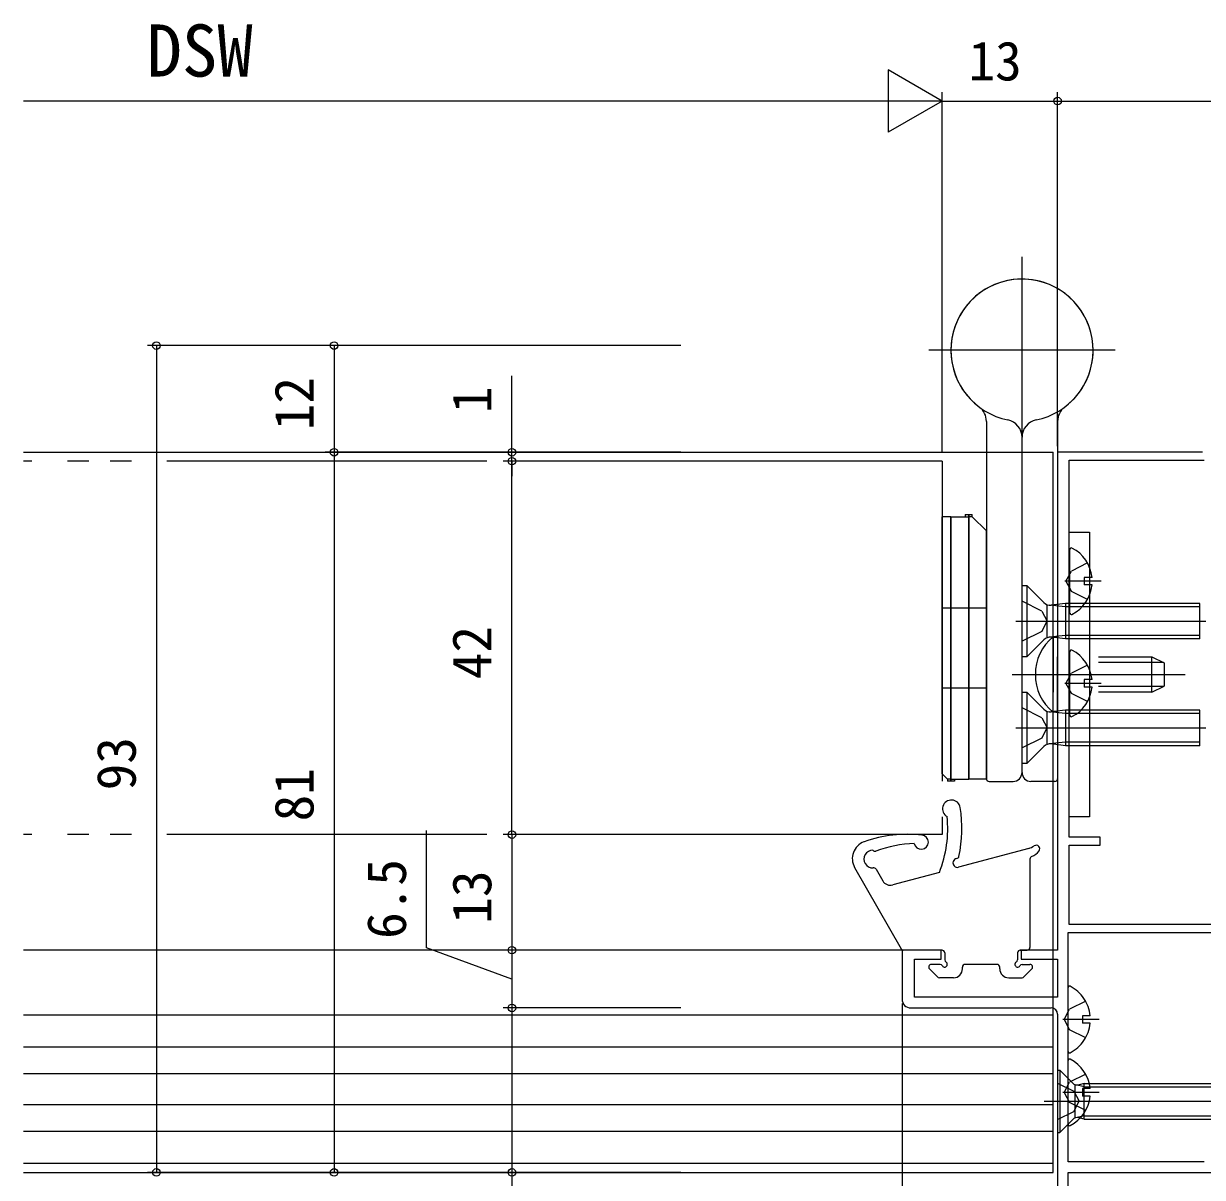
# Model space of a CAD drawing. Units: millimetres, scale not verified. Extents: x -693 to 693, y -1120 to 1122.
# Drawn here: x 308.9 to 441.6, y 607.8 to 737.6 of the extents above; entities that cross this region are included whole.
import ezdxf
from ezdxf.enums import TextEntityAlignment as Align

# ---------------------------------------------------------------- set-up
doc = ezdxf.new("R2010")
doc.units = ezdxf.units.MM
doc.header["$LTSCALE"] = 4
for name, pattern in [('CHAIN2', [12, 9, -1, 1, -1]), ('DASHED3', [4, 3, -1]), ('DOUBLE_CHAIN2', [12.8, 9, -1, 0.6, -0.6, 0.6, -1])]:
    doc.linetypes.add(name, pattern=pattern)
for name, color, linetype, lineweight in [('0-4_YKK_12', 2, 'Continuous', 9), ('0-5_YKK_13', 4, 'Continuous', 9), ('0-6_YKK_D', 6, 'Continuous', 9), ('0-7_YSS_K', 7, 'Continuous', 9)]:
    doc.layers.add(name, color=color, linetype=linetype, lineweight=lineweight)
doc.styles.add('ＭＳ ゴシック', font='')
doc.styles.get('ＭＳ ゴシック').set_extended_font_data('MS Gothic')

msp = doc.modelspace()

# ---------------------------------------------------------------- linework, layer by layer
at = {"layer": '0-4_YKK_12', "linetype": 'CHAIN2'}
for p, q in [((421.256, 690.313), (421.256, 711.313)), ((431.756, 700.813), (410.756, 700.813))]:
    msp.add_line(p, q, dxfattribs=at)
at = {"layer": '0-4_YKK_12'}
for p, q in [((308.92, 689.332), (424.756, 689.332)), ((424.756, 608.332), (424.756, 689.332)), ((412.261, 633.332), (308.92, 633.332)), ((424.756, 633.332), (421.052, 633.332)), ((424.756, 626.032), (308.92, 626.032)), ((424.756, 622.432), (308.92, 622.432)), ((424.756, 619.432), (308.92, 619.432)), ((424.756, 615.932), (308.92, 615.932)), ((424.756, 612.932), (308.92, 612.932)), ((424.756, 609.332), (308.92, 609.332)), ((308.92, 608.332), (424.756, 608.332))]:
    msp.add_line(p, q, dxfattribs=at)
at = {"layer": '0-5_YKK_13'}
for p, q in [((417.256, 692.813), (417.256, 652.613)), ((425.256, 692.813), (425.256, 652.613)), ((421.256, 653.313), (421.256, 691.015)), ((421.256, 653.313), (421.256, 691.015)), ((413.256, 682.083), (412.256, 682.083)), ((412.256, 653.183), (412.256, 682.083)), ((413.256, 682.083), (415.256, 682.083)), ((414.856, 682.333), (414.856, 682.083)), ((414.856, 682.333), (415.656, 682.333)), ((415.656, 682.083), (415.256, 682.083)), ((415.656, 682.083), (415.656, 682.333)), ((415.656, 682.083), (417.256, 680.483)), ((417.256, 652.583), (417.256, 680.483)), ((426.656, 671.237), (426.656, 678.428)), ((428.256, 675.257), (428.256, 674.407)), ((429.135, 675.257), (428.256, 675.257)), ((423.713, 672.426), (421.806, 674.332)), ((429.135, 674.407), (428.256, 674.407)), ((412.256, 671.833), (417.256, 671.833)), ((424.056, 672.201), (424.056, 668.463)), ((426.156, 671.932), (424.309, 672.139)), ((426.156, 672.332), (424.539, 672.14)), ((426.156, 672.332), (426.156, 668.332)), ((441.256, 672.332), (426.156, 672.332)), ((441.256, 671.932), (426.156, 671.932)), ((441.256, 668.332), (441.256, 672.332)), ((426.156, 668.732), (424.309, 668.526)), ((426.156, 668.332), (424.539, 668.525)), ((424.748, 668.582), (424.748, 662.332)), ((425.256, 668.582), (424.748, 668.582)), ((425.256, 668.582), (425.256, 662.332)), ((441.256, 668.732), (426.156, 668.732)), ((423.713, 668.239), (421.806, 666.332)), ((441.256, 668.332), (426.156, 668.332)), ((424.748, 660.082), (424.748, 666.332)), ((425.256, 660.082), (425.256, 666.332)), ((426.656, 659.737), (426.656, 666.928)), ((429.856, 666.332), (435.856, 666.332)), ((435.856, 662.332), (435.856, 666.332)), ((435.856, 666.332), (437.256, 665.632)), ((428.622, 665.382), (426.807, 664.477)), ((437.165, 665.678), (429.856, 665.678)), ((437.256, 665.632), (437.256, 663.032)), ((426.198, 663.332), (426.807, 664.477)), ((426.198, 663.332), (426.807, 662.187)), ((428.256, 663.757), (428.256, 662.907)), ((429.135, 663.757), (428.256, 663.757)), ((412.256, 662.833), (417.256, 662.833)), ((423.713, 660.426), (421.806, 662.332)), ((428.622, 661.282), (426.807, 662.187)), ((429.135, 662.907), (428.256, 662.907)), ((437.165, 662.987), (429.856, 662.987)), ((435.856, 662.332), (429.856, 662.332)), ((435.856, 662.332), (437.256, 663.032)), ((424.056, 660.201), (424.056, 656.463)), ((426.156, 659.932), (424.309, 660.139)), ((426.156, 660.332), (424.539, 660.14)), ((425.256, 660.082), (424.748, 660.082)), ((426.156, 660.332), (426.156, 656.332)), ((441.256, 660.332), (426.156, 660.332)), ((441.256, 659.932), (426.156, 659.932)), ((441.256, 656.332), (441.256, 660.332)), ((426.156, 656.732), (424.309, 656.526)), ((441.256, 656.732), (426.156, 656.732)), ((423.713, 656.239), (421.806, 654.332)), ((426.156, 656.332), (424.539, 656.525)), ((441.256, 656.332), (426.156, 656.332)), ((412.856, 652.583), (412.256, 653.183)), ((413.256, 652.583), (412.856, 652.583)), ((412.856, 652.583), (412.856, 652.333)), ((413.256, 652.583), (415.256, 652.583)), ((413.656, 652.583), (413.656, 652.333)), ((417.256, 652.583), (415.256, 652.583)), ((413.656, 652.333), (412.856, 652.333)), ((417.556, 652.313), (420.256, 652.313)), ((424.956, 652.313), (422.256, 652.313)), ((422.02, 644.781), (414.12, 642.657)), ((422.156, 643.573), (422.156, 633.632)), ((402.424, 642.639), (407.67, 633.483)), ((404.847, 642.435), (405.591, 641.135)), ((411.957, 642.075), (406.719, 640.667)), ((412.252, 633.332), (407.93, 633.332)), ((412.556, 633.032), (412.556, 632.252)), ((420.756, 633.032), (420.756, 632.254)), ((421.061, 633.332), (421.856, 633.332)), ((412.037, 631.732), (411.056, 631.732)), ((414.556, 631.232), (414.556, 631.432)), ((418.456, 631.732), (414.856, 631.732)), ((418.756, 631.232), (418.756, 631.432)), ((421.276, 631.732), (422.156, 631.732)), ((411.744, 630.32), (410.844, 631.22)), ((413.556, 630.232), (411.957, 630.232)), ((419.756, 630.232), (421.256, 630.232)), ((421.469, 630.32), (422.369, 631.22)), ((426.456, 613.737), (426.456, 620.928)), ((425.256, 619.832), (425.256, 612.832)), ((425.256, 619.832), (425.506, 619.832)), ((425.506, 619.832), (426.936, 618.403)), ((425.506, 619.832), (425.506, 612.832)), ((427.256, 614.458), (427.256, 618.207)), ((428.256, 617.953), (427.307, 618.192)), ((428.256, 618.332), (453.856, 618.332)), ((428.056, 617.757), (428.056, 616.907)), ((428.935, 617.757), (428.056, 617.757)), ((428.935, 616.907), (428.056, 616.907)), ((428.256, 617.953), (454.614, 617.953)), ((428.256, 614.711), (427.307, 614.472)), ((428.256, 614.332), (427.696, 614.472)), ((428.256, 614.711), (454.614, 614.711)), ((428.256, 614.332), (453.856, 614.332))]:
    msp.add_line(p, q, dxfattribs=at)
at = {"layer": '0-5_YKK_13', "linetype": 'DOUBLE_CHAIN2'}
for p, q in [((412.257, 688.332), (308.92, 688.332)), ((412.257, 688.332), (412.257, 646.332)), ((412.257, 646.332), (308.92, 646.332)), ((426.456, 621.937), (426.456, 629.128)), ((426.456, 621.937), (426.456, 629.128)), ((428.422, 627.582), (426.607, 626.677)), ((428.422, 627.582), (426.607, 626.677)), ((425.998, 625.532), (426.607, 626.677)), ((425.998, 625.532), (426.607, 626.677)), ((429.956, 625.532), (425.869, 625.532)), ((429.956, 625.532), (425.869, 625.532)), ((425.998, 625.532), (426.607, 624.387)), ((425.998, 625.532), (426.607, 624.387)), ((428.056, 625.957), (428.056, 625.107)), ((428.935, 625.957), (428.056, 625.957)), ((428.056, 625.957), (428.056, 625.107)), ((428.935, 625.957), (428.056, 625.957)), ((428.935, 625.107), (428.056, 625.107)), ((428.935, 625.107), (428.056, 625.107)), ((428.422, 623.482), (426.607, 624.387)), ((428.422, 623.482), (426.607, 624.387))]:
    msp.add_line(p, q, dxfattribs=at)
at = {"layer": '0-5_YKK_13', "linetype": 'DASHED3'}
for p, q in [((428.622, 676.882), (426.807, 675.977)), ((426.198, 674.832), (426.807, 675.977)), ((426.198, 674.832), (426.807, 673.687)), ((423.473, 671.477), (421.256, 672.582)), ((428.622, 672.782), (426.807, 673.687)), ((423.473, 671.477), (424.082, 670.332)), ((423.473, 669.187), (424.082, 670.332)), ((423.473, 669.187), (421.256, 668.082)), ((423.473, 659.477), (421.256, 660.582)), ((423.473, 659.477), (424.082, 658.332)), ((423.473, 657.187), (424.082, 658.332)), ((423.473, 657.187), (421.256, 656.082)), ((425.998, 617.332), (426.607, 618.477)), ((428.422, 619.382), (426.607, 618.477)), ((425.998, 617.332), (426.607, 616.187)), ((428.422, 615.282), (426.607, 616.187)), ((427.072, 615.187), (427.68, 616.332)), ((425.256, 614.282), (427.072, 615.187))]:
    msp.add_line(p, q, dxfattribs=at)
at = {"layer": '0-5_YKK_13', "linetype": 'CHAIN2'}
for p, q in [((430.156, 674.832), (426.069, 674.832)), ((420.559, 670.332), (441.938, 670.332)), ((420.156, 664.332), (439.629, 664.332)), ((430.156, 663.332), (426.069, 663.332)), ((420.559, 658.332), (441.938, 658.332)), ((429.956, 617.332), (425.869, 617.332)), ((423.756, 616.332), (455.744, 616.332))]:
    msp.add_line(p, q, dxfattribs=at)
at = {"layer": '0-5_YKK_13'}
for points in [[(413.256, 682.083), (413.256, 652.333), (413.256, 682.083)], [(415.256, 652.583), (415.256, 682.333), (415.256, 652.583)], [(428.256, 614.332), (428.256, 618.332), (427.696, 618.192)], [(425.256, 612.832), (425.506, 612.832), (426.936, 614.262)]]:
    msp.add_lwpolyline(points, dxfattribs=at)
for points in [[(428.856, 680.332), (428.856, 648.332), (426.556, 648.332), (426.556, 680.332)], [(421.256, 666.332), (421.256, 674.332), (421.806, 674.332), (421.806, 666.332)], [(421.256, 654.332), (421.256, 662.332), (421.806, 662.332), (421.806, 654.332)]]:
    msp.add_lwpolyline(points, close=True, dxfattribs=at)
at = {"layer": '0-5_YKK_13', "linetype": 'DASHED3'}
msp.add_lwpolyline([(425.256, 618.382), (427.072, 617.477), (427.68, 616.332)], dxfattribs=at)
at = {"layer": '0-5_YKK_13'}
for centre, radius, start, end in [((421.256, 700.813), 8, 281.53696, 233.1301), ((421.256, 700.813), 8, 102.70903, 258.46304), ((421.256, 700.813), 8, 306.8699, 54.54946), ((415.256, 692.813), 2, 0, 53.1301), ((427.256, 692.813), 2, 126.8699, 180), ((419.256, 691.015), 2, 0, 78.46304), ((423.256, 691.015), 2, 101.53696, 180), ((426.811, 678.428), 0.154, 62.71904, 180), ((424.956, 674.832), 4.2, 5.80773, 62.71904), ((424.956, 674.832), 4.2, 297.28096, 354.19227), ((424.42, 673.133), 1, 225, 276.78897), ((426.811, 671.237), 0.154, 180, 297.28096), ((428.288, 664.332), 5.531, 129.79413, 230.20587), ((424.42, 667.532), 1, 83.21103, 135), ((426.811, 666.928), 0.154, 62.71904, 180), ((424.956, 663.332), 4.2, 5.80773, 62.71904), ((424.956, 663.332), 4.2, 297.28096, 354.19227), ((424.42, 661.133), 1, 225, 276.78897), ((426.811, 659.737), 0.154, 180, 297.28096), ((424.42, 655.532), 1, 83.21103, 135), ((417.556, 652.613), 0.3, 180, 270), ((420.256, 653.313), 1, 270, 0), ((422.256, 653.313), 1, 180, 270), ((424.956, 652.613), 0.3, 270, 0), ((413.32, 649.22), 1, 9.10694, 240.58186), ((399.497, 647.004), 15, 347.93445, 9.10694), ((399.497, 647.004), 13.4, 338.42079, 5.75992), ((408.435, 631.362), 15, 83.96373, 109.19362), ((409.928, 645.483), 0.8, 190.0097, 83.96373), ((404.16, 643.634), 2, 110.19362, 209.80911), ((409.88, 630.362), 15, 92.82581, 109.71534), ((421.501, 646.712), 2, 285.05061, 304.40454), ((422.857, 644.732), 0.4, 322.73234, 124.40454), ((404.476, 643.573), 1, 89.28656, 271.46675), ((404.718, 644.765), 0.3, 219.91072, 289.71534), ((413.99, 643.14), 0.5, 98.52062, 285.05061), ((413.872, 643.931), 0.3, 278.52062, 347.93445), ((422.456, 643.573), 0.3, 112.31127, 179.99949), ((421.583, 645.701), 2, 292.31127, 322.73234), ((404.586, 642.286), 0.3, 29.80911, 106.46675), ((406.459, 641.632), 1, 209.80911, 285.05061), ((407.93, 633.632), 0.3, 209.80911, 270), ((412.256, 633.032), 0.3, 0, 90.95009), ((421.056, 633.032), 0.3, 89.04991, 180), ((421.856, 633.632), 0.3, 270, 0), ((411.056, 631.432), 0.3, 90, 225), ((412.037, 631.432), 0.3, 30, 90), ((412.556, 631.732), 0.3, 210, 60), ((412.856, 632.252), 0.3, 180, 240), ((414.856, 631.432), 0.3, 89.99958, 180), ((418.456, 631.432), 0.3, 0, 90.00042), ((420.756, 631.732), 0.3, 120, 330), ((420.456, 632.252), 0.3, 300, 0.31003), ((421.276, 631.432), 0.3, 90, 150), ((422.156, 631.432), 0.3, 315, 90), ((411.957, 630.532), 0.3, 225, 270), ((413.556, 631.232), 1, 270, 0), ((419.756, 631.232), 1, 180, 270), ((421.256, 630.532), 0.3, 270, 315), ((426.611, 620.928), 0.154, 62.71904, 180), ((424.756, 617.332), 4.2, 5.80773, 62.71904), ((427.502, 618.968), 0.8, 225, 284.03624), ((424.756, 617.332), 4.2, 297.28096, 354.19227), ((427.502, 613.696), 0.8, 75.96376, 135), ((426.611, 613.737), 0.154, 180, 297.28096)]:
    msp.add_arc(centre, radius, start, end, dxfattribs=at)
at = {"layer": '0-5_YKK_13', "linetype": 'DASHED3'}
msp.add_arc((421.256, 700.813), 8, 54.54946, 102.70903, dxfattribs=at)
at = {"layer": '0-5_YKK_13', "linetype": 'DOUBLE_CHAIN2'}
for centre, radius, start, end in [((426.611, 629.128), 0.154, 62.71904, 180), ((426.611, 629.128), 0.154, 62.71904, 180), ((424.756, 625.532), 4.2, 5.80773, 62.71904), ((424.756, 625.532), 4.2, 5.80773, 62.71904), ((424.756, 625.532), 4.2, 297.28096, 354.19227), ((424.756, 625.532), 4.2, 297.28096, 354.19227), ((426.611, 621.937), 0.154, 180, 297.28096), ((426.611, 621.937), 0.154, 180, 297.28096)]:
    msp.add_arc(centre, radius, start, end, dxfattribs=at)
at = {"layer": '0-6_YKK_D'}
for p, q in [((412.257, 728.832), (406.194, 732.332)), ((406.194, 732.332), (406.194, 725.332)), ((412.257, 689.332), (412.257, 729.832)), ((412.257, 704.332), (412.257, 729.832)), ((425.256, 690.032), (425.256, 729.832)), ((425.256, 704.332), (425.256, 729.832)), ((405.257, 728.832), (308.92, 728.832)), ((412.257, 728.832), (400.132, 728.832)), ((412.257, 728.832), (406.194, 725.332)), ((412.257, 728.832), (425.256, 728.832)), ((425.256, 728.832), (475.256, 728.832)), ((382.863, 701.332), (322.863, 701.332)), ((323.863, 701.332), (323.863, 608.332)), ((382.863, 701.332), (342.863, 701.332)), ((343.863, 701.332), (343.863, 689.332)), ((363.863, 689.332), (363.863, 697.932)), ((382.863, 689.332), (342.863, 689.332)), ((382.863, 689.332), (342.863, 689.332)), ((343.863, 689.332), (343.863, 608.332)), ((382.863, 689.332), (362.863, 689.332)), ((363.863, 688.332), (363.863, 689.332)), ((382.863, 688.332), (362.863, 688.332)), ((382.863, 688.332), (362.863, 688.332)), ((363.863, 646.332), (363.863, 688.332)), ((363.863, 688.332), (363.863, 686.632)), ((382.863, 646.332), (362.863, 646.332)), ((382.863, 646.332), (362.863, 646.332)), ((363.863, 646.332), (363.863, 633.332)), ((382.863, 633.332), (362.863, 633.332)), ((382.863, 633.332), (362.863, 633.332)), ((363.863, 633.332), (363.863, 626.832)), ((382.863, 626.832), (362.863, 626.832)), ((382.863, 626.832), (362.863, 626.832)), ((407.756, 627.332), (407.756, 479.332)), ((382.863, 608.332), (322.863, 608.332)), ((382.863, 608.332), (342.863, 608.332)), ((382.863, 608.332), (362.863, 608.332))]:
    msp.add_line(p, q, dxfattribs=at)
for points in [[(363.863, 630.082), (354.266, 633.599), (354.266, 646.799)], [(363.863, 626.832), (363.863, 608.332), (363.863, 589.592)]]:
    msp.add_lwpolyline(points, dxfattribs=at)
for centre in [(425.256, 728.832), (425.256, 728.832), (323.863, 701.332), (343.863, 701.332), (343.863, 689.332), (343.863, 689.332), (363.863, 689.332), (363.863, 688.332), (363.863, 688.332), (363.863, 646.332), (363.863, 646.332), (363.863, 633.332), (363.863, 633.332), (363.863, 626.832), (363.863, 626.832), (323.863, 608.332), (343.863, 608.332), (363.863, 608.332)]:
    msp.add_circle(centre, 0.425, dxfattribs=at)
at = {"layer": '0-7_YSS_K'}
msp.add_line((408.756, 626.832), (424.556, 626.832), dxfattribs=at)
for points in [[(474.256, 700.432), (474.256, 636.232), (457.956, 636.232), (457.756, 636.432), (452.756, 636.432), (452.556, 636.232), (426.556, 636.232), (426.556, 645.132), (430.056, 645.132), (430.056, 646.032), (426.556, 646.032), (426.556, 688.432), (441.756, 688.432)], [(441.556, 689.332), (425.256, 689.332), (425.256, 633.332), (421.156, 633.332), (421.156, 632.332), (425.256, 632.332), (425.256, 628.032), (409.156, 628.032), (409.156, 632.332), (412.156, 632.332), (412.156, 633.332), (407.756, 633.332), (407.756, 627.832)], [(441.756, 609.532), (426.456, 609.532), (426.456, 635.332), (444.356, 635.332)], [(425.256, 626.132), (425.256, 593.332)], [(426.456, 595.136), (426.456, 608.332), (445.256, 608.332)]]:
    msp.add_lwpolyline(points, dxfattribs=at)
for centre, radius, start, end in [((408.756, 627.832), 1, 180.00001, 269.99999), ((424.556, 626.132), 0.7, 0.00001, 89.99999)]:
    msp.add_arc(centre, radius, start, end, dxfattribs=at)

# ---------------------------------------------------------------- texts
at = {"layer": '0-6_YKK_D', "style": 'ＭＳ ゴシック'}
for s, height, p in [('DSW', 5.865, (322.747, 729.832)), ('13', 4.399, (415.237, 729.832))]:
    msp.add_text(s, height=height, dxfattribs=at).set_placement(p, align=Align.BOTTOM_LEFT)
for s, p in [('12', (342.863, 691.812)), ('1', (362.863, 693.732)), ('42', (362.863, 663.812)), ('93', (322.863, 651.312)), ('81', (342.863, 647.817)), ('6.5', (353.266, 634.599)), ('13', (362.863, 636.312))]:
    msp.add_text(s, height=4.399, rotation=90, dxfattribs=at).set_placement(p, align=Align.BOTTOM_LEFT)

doc.saveas('drawing.dxf')
